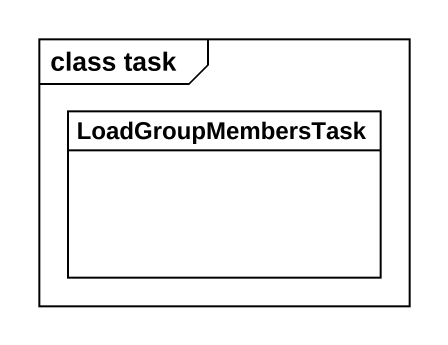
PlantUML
@startuml
mainframe class task
hide circle
hide empty members
class LoadGroupMembersTask
@enduml
